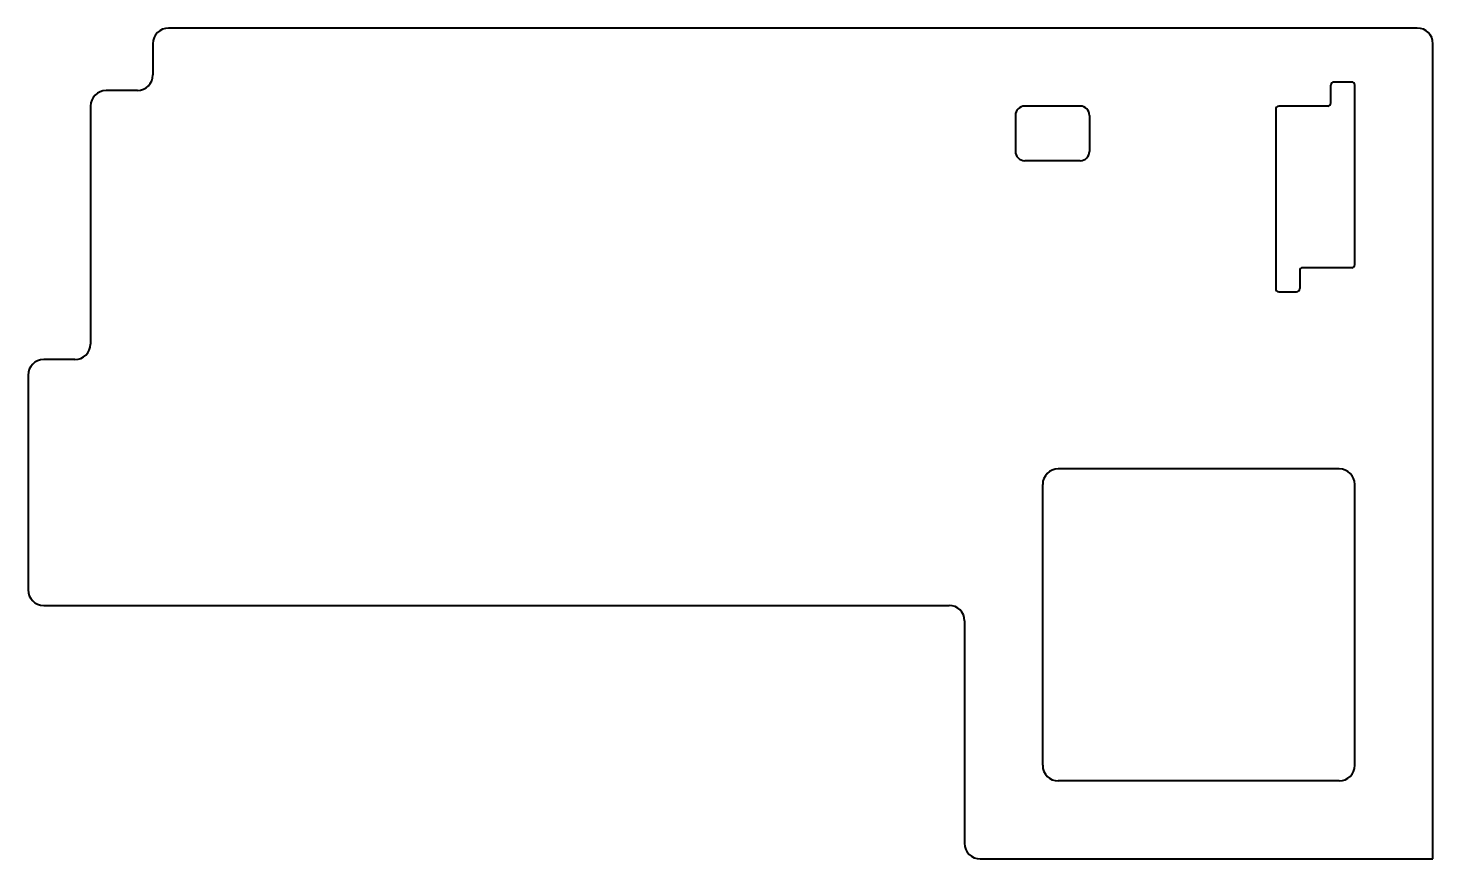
# Model space of a CAD drawing. Header units: inches. Extents: x -22.5 to 0, y 0 to 13.3.
import ezdxf

# ---------------------------------------------------------------- set-up
doc = ezdxf.new("R2010")
doc.units = ezdxf.units.IN
doc.header["$MEASUREMENT"] = 0
doc.layers.add('Visible', color=7, linetype='Continuous', lineweight=40)

msp = doc.modelspace()

# ---------------------------------------------------------------- linework, layer by layer
at = {"layer": 'Visible'}
for p, q in [((-0.25, 13.3125), (-20.25, 13.3125)), ((-20.5, 13.0625), (-20.5, 12.5625)), ((0, 0), (0, 13.0625)), ((-1.635, 12.1125), (-1.635, 12.3975)), ((-1.3, 12.4475), (-1.585, 12.4475)), ((-1.25, 9.5225), (-1.25, 12.3975)), ((-20.75, 12.3125), (-21.25, 12.3125)), ((-21.5, 12.0625), (-21.5, 8.25)), ((-5.65, 12.0625), (-6.5375, 12.0625)), ((-2.518, 12.0125), (-2.518, 9.1375)), ((-1.685, 12.0625), (-2.468, 12.0625)), ((-6.6875, 11.9125), (-6.6875, 11.3375)), ((-5.5, 11.9125), (-5.5, 11.3375)), ((-5.65, 11.1875), (-6.5375, 11.1875)), ((-1.3, 9.4725), (-2.083, 9.4725)), ((-2.133, 9.4225), (-2.133, 9.1375)), ((-2.468, 9.0875), (-2.183, 9.0875)), ((-21.75, 8), (-22.25, 8)), ((-22.5, 7.75), (-22.5, 4.3125)), ((-1.5, 6.25), (-6, 6.25)), ((-6.25, 1.5), (-6.25, 6)), ((-1.25, 1.5), (-1.25, 6)), ((-22.25, 4.0625), (-7.75, 4.0625)), ((-7.5, 3.8125), (-7.5, 0.25)), ((-1.5, 1.25), (-6, 1.25)), ((-7.25, 0), (0, 0))]:
    msp.add_line(p, q, dxfattribs=at)
for centre, radius, start, end in [((-20.25, 13.0625), 0.25, 90, 180), ((-0.25, 13.0625), 0.25, 0, 90), ((-20.75, 12.5625), 0.25, 270, 0), ((-1.585, 12.3975), 0.05, 90, 180), ((-1.3, 12.3975), 0.05, 0, 90), ((-21.25, 12.0625), 0.25, 90, 180), ((-6.5375, 11.9125), 0.15, 90, 180), ((-5.65, 11.9125), 0.15, 0, 90), ((-2.468, 12.0125), 0.05, 90, 180), ((-1.685, 12.1125), 0.05, 270, 0), ((-6.5375, 11.3375), 0.15, 180, 270), ((-5.65, 11.3375), 0.15, 270, 0), ((-2.083, 9.4225), 0.05, 90, 180), ((-1.3, 9.5225), 0.05, 270, 0), ((-2.468, 9.1375), 0.05, 180, 270), ((-2.183, 9.1375), 0.05, 270, 0), ((-21.75, 8.25), 0.25, 270, 0), ((-22.25, 7.75), 0.25, 90, 180), ((-6, 6), 0.25, 90, 180), ((-1.5, 6), 0.25, 0, 90), ((-22.25, 4.3125), 0.25, 180, 270), ((-7.75, 3.8125), 0.25, 0, 90), ((-6, 1.5), 0.25, 180, 270), ((-1.5, 1.5), 0.25, 270, 0), ((-7.25, 0.25), 0.25, 180, 270)]:
    msp.add_arc(centre, radius, start, end, dxfattribs=at)

doc.saveas('drawing.dxf')
